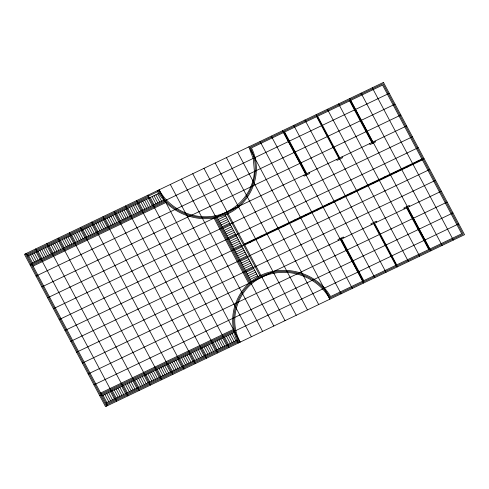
<?xml version="1.0" encoding="UTF-8"?>
<svg xmlns="http://www.w3.org/2000/svg" width="489" height="489" viewBox="0 0 489 489"><rect width="100%" height="100%" fill="white"/><g stroke="black" fill="none" stroke-linecap="round" stroke-linejoin="round"><path stroke-width="0.73" d="M26.803 254.317L157.825 191.584M27.286 255.221L148.833 197.024M27.769 256.126L159.035 193.277M31.626 263.382L163.882 200.056M30.239 265.185L389.275 93.277M32.592 265.197L165.105 201.743M33.075 266.102L165.979 202.464M36.033 276.059L395.063 104.151M41.822 286.939L400.852 115.031M47.61 297.819L406.646 125.911M218.29 219.506L225.771 215.924M219.255 221.321L226.737 217.739M220.221 223.137L227.703 219.555M221.187 224.946L228.669 221.364M222.153 226.762L229.634 223.18M53.405 308.7L412.435 136.786M223.118 228.577L230.594 224.995M224.084 230.386L231.56 226.804M225.044 232.202L232.526 228.62M226.01 234.011L233.491 230.429M226.975 235.826L234.457 232.244M227.941 237.642L235.423 234.06M59.193 319.574L418.223 147.666M228.907 239.451L236.389 235.869M229.873 241.266L237.354 237.685M230.839 243.076L238.32 239.5M231.804 244.891L239.28 241.309M232.77 246.707L240.246 243.125M233.73 248.516L241.211 244.934M244.262 244.048L421.903 158.986M64.982 330.454L424.018 158.546M244.738 244.952L422.386 159.897M234.696 250.331L242.177 246.749M235.661 252.147L243.143 248.565M236.627 253.956L244.109 250.374M237.593 255.771L245.075 252.19M238.559 257.581L246.04 254.005M239.524 259.396L247 255.814M70.777 341.334L429.807 169.426M240.49 261.212L247.966 257.63M241.456 263.021L248.932 259.439M242.416 264.836L249.897 261.254M243.381 266.652L250.863 263.07M244.347 268.461L251.829 264.879M245.313 270.276L252.795 266.694M76.565 352.214L435.595 180.3M246.279 272.086L253.76 268.504M247.245 273.901L254.726 270.319M248.21 275.717L255.686 272.135M249.176 277.526L256.652 273.944M250.142 279.341L257.617 275.759M82.354 363.089L441.39 191.181M88.148 373.969L447.178 202.061M93.937 384.849L452.967 212.941M100.63 393.015L233.534 329.384M101.113 393.926L233.626 330.472M99.725 395.723L458.761 223.815M102.079 395.735L234.329 332.416M105.942 402.991L237.208 340.136M106.425 403.896L237.568 341.102M106.908 404.8L237.923 342.068M158.155 190.288C171.058 214.414 203.014 224.537 227.611 212.77C251.566 201.529 262.611 170.985 250.142 147.378L383.028 83.747L463.132 234.237L330.24 297.868C317.245 274.201 285.594 264.683 261.389 276.23C236.982 287.654 226.328 318.779 239.219 342.587M157.22 190.734C170.386 215.356 202.996 225.686 228.094 213.675C252.104 202.385 263.718 171.798 251.432 147.898L382.575 85.104L461.714 233.779L330.57 296.572C317.208 272.893 285.234 263.748 260.906 275.325C235.998 286.982 225.129 318.742 238.284 343.034M418.162 160.777L418.645 161.688M372.263 87.769L453.327 240.068M406.946 166.15L407.429 167.055M361.041 93.142L442.111 245.441M395.723 171.523L396.206 172.428M374.996 141.064L375.479 141.969L370.057 144.567L369.574 143.662M409.739 206.334L409.256 205.429L403.835 208.027L404.317 208.931M349.824 98.509L430.888 250.814M350.552 100.434L372.752 142.14M407.496 207.409L429.69 249.109M350.087 100.661L372.765 143.271M406.542 206.725L429.226 249.335M349.623 100.887L371.817 142.586M406.561 207.856L428.755 249.561M384.507 176.896L384.99 177.8M338.602 103.882L419.672 256.187M373.284 182.269L373.767 183.173M327.385 109.255L408.449 261.554M362.068 187.642L362.551 188.546M342.037 156.847L342.52 157.751L337.098 160.349L336.615 159.438M376.781 222.116L376.298 221.211L370.876 223.803L371.359 224.714M317.599 116.217L339.794 157.916M374.537 223.192L396.732 264.891M316.163 114.628L397.233 266.927M316.664 116.663L338.859 158.369M373.602 223.638L395.797 265.338M350.845 193.008L351.328 193.919M304.947 120.001L386.01 272.3M339.629 198.381L340.112 199.292M293.724 125.373L374.794 277.673M328.406 203.754L328.889 204.665M309.079 172.623L309.561 173.534L304.14 176.126L303.657 175.221M343.822 237.898L343.339 236.988L337.917 239.586L338.4 240.49M284.641 131.999L306.835 173.699M341.579 238.968L363.773 280.674M284.17 132.219L306.854 174.83M340.631 238.29L363.309 280.894M283.706 132.446L305.9 174.145M340.644 239.421L362.838 281.12M282.508 130.746L363.571 283.045M317.19 209.127L317.673 210.032M271.285 136.119L352.355 288.418M305.967 214.5L306.45 215.404M260.062 141.492L341.133 293.791M294.745 219.873L295.228 220.777M283.528 225.246L284.011 226.15M237.623 152.232L318.694 304.531M272.306 230.619L272.789 231.523M226.407 157.605L307.471 309.904M261.089 235.991L261.572 236.896M215.184 162.978L296.255 315.277M249.867 241.358L250.35 242.269M203.968 168.35L285.032 320.65M227.098 214.005L260.038 275.888M225.099 214.665L258.29 277.025M217.11 217.287L251.322 281.56M192.745 173.723L273.816 326.022M215.105 217.929L249.586 282.709M213.968 218.002L248.852 283.534M181.529 179.096L262.593 331.395M170.306 184.469L251.377 336.768M157.727 193.901L161.59 201.156M232.043 333.51L235.9 340.76M155.863 194.799L159.72 202.049M230.172 334.403L234.029 341.658M153.992 195.692L157.849 202.947M228.302 335.301L232.165 342.551M152.122 196.59L155.979 203.84M226.431 336.194L230.295 343.449M150.251 197.483L154.108 204.738M224.561 337.092L228.424 344.342M147.867 195.209L228.938 347.508M148.381 198.381L152.238 205.631M222.691 337.985L226.554 345.24M146.511 199.274L150.367 206.523M220.82 338.883L224.683 346.133M144.64 200.166L148.503 207.422M218.95 339.776L222.813 347.031M142.77 201.065L146.633 208.314M217.079 340.674L220.942 347.923M140.899 201.957L144.762 209.213M215.209 341.566L219.072 348.822M139.029 202.856L142.892 210.105M213.345 342.465L217.202 349.714M136.645 200.582L217.715 352.881M137.158 203.748L141.021 211.003M211.474 343.357L215.331 350.613M135.288 204.647L139.151 211.896M209.604 344.256L213.461 351.505M133.418 205.539L137.281 212.794M207.733 345.148L211.59 352.404M131.553 206.437L135.41 213.687M205.863 346.047L209.72 353.296M129.683 207.33L133.54 214.585M203.992 346.939L207.856 354.195M127.812 208.228L131.669 215.478M202.122 347.838L205.985 355.087M125.428 205.955L206.492 358.254M125.942 209.121L129.799 216.376M200.252 348.73L204.115 355.986M124.072 210.019L127.929 217.269M198.381 349.629L202.244 356.878M122.201 210.912L126.058 218.167M196.511 350.521L200.374 357.777M120.331 211.81L124.194 219.06M194.64 351.42L198.503 358.669M118.46 212.703L122.323 219.958M192.77 352.312L196.633 359.562M116.59 213.601L120.453 220.851M190.899 353.205L194.763 360.46M114.206 211.327L195.276 363.627M114.719 214.494L118.582 221.749M189.035 354.103L192.892 361.353M112.849 215.392L116.712 222.642M187.165 354.996L191.022 362.251M110.979 216.285L114.842 223.54M185.294 355.894L189.151 363.144M109.108 217.183L112.971 224.433M183.424 356.787L187.281 364.042M107.244 218.076L111.101 225.331M181.553 357.685L185.41 364.935M105.373 218.974L109.23 226.224M179.683 358.578L183.54 365.833M102.99 216.7L184.053 368.999M103.503 219.867L107.36 227.122M177.813 359.476L181.676 366.726M101.633 220.765L105.49 228.015M175.942 360.369L179.805 367.624M99.762 221.658L103.619 228.907M174.072 361.267L177.935 368.517M97.892 222.55L101.749 229.806M172.201 362.16L176.064 369.415M96.021 223.449L99.884 230.698M170.331 363.058L174.194 370.307M94.151 224.341L98.014 231.597M168.46 363.95L172.324 371.206M91.767 222.073L172.837 374.372M92.28 225.24L96.144 232.489M166.59 364.849L170.453 372.098M90.41 226.132L94.273 233.387M164.726 365.741L168.583 372.997M88.54 227.03L92.403 234.28M162.855 366.64L166.712 373.889M86.669 227.923L90.532 235.178M160.985 367.532L164.842 374.788M84.799 228.821L88.662 236.071M159.114 368.431L162.971 375.68M82.934 229.714L86.791 236.969M157.244 369.323L161.101 376.579M80.551 227.446L161.614 379.745M81.064 230.612L84.921 237.862M155.374 370.222L159.231 377.471M79.194 231.505L83.051 238.76M153.503 371.114L157.366 378.37M77.323 232.403L81.18 239.653M151.633 372.013L155.496 379.262M75.453 233.296L79.31 240.551M149.762 372.905L153.625 380.161M73.582 234.194L77.439 241.444M147.892 373.804L151.755 381.053M71.712 235.087L75.575 242.342M146.022 374.696L149.885 381.946M69.328 232.813L150.398 385.118M69.841 235.985L73.705 243.235M144.151 375.589L148.014 382.844M67.971 236.878L71.834 244.133M142.281 376.487L146.144 383.737M66.101 237.776L69.964 245.026M140.416 377.38L144.273 384.635M64.23 238.669L68.093 245.924M138.546 378.278L142.403 385.528M62.36 239.567L66.223 246.817M136.675 379.171L140.532 386.426M60.489 240.46L64.352 247.715M134.805 380.069L138.662 387.319M58.112 238.186L139.176 390.491M58.625 241.358L62.482 248.608M132.935 380.962L136.792 388.217M56.755 242.251L60.612 249.506M131.064 381.86L134.921 389.11M54.884 243.149L58.741 250.399M129.194 382.753L133.057 390.008M53.014 244.042L56.871 251.291M127.323 383.651L131.186 390.9M51.143 244.934L55 252.19M125.453 384.543L129.316 391.799M49.273 245.833L53.13 253.082M123.583 385.442L127.446 392.691M46.889 243.559L127.959 395.858M47.402 246.725L51.266 253.98M121.712 386.334L125.575 393.59M45.532 247.623L49.395 254.873M119.842 387.233L123.705 394.482M43.662 248.516L47.525 255.771M117.971 388.125L121.834 395.381M41.791 249.414L45.654 256.664M116.107 389.024L119.964 396.273M39.921 250.307L43.784 257.562M114.237 389.916L118.093 397.172M38.05 251.205L41.913 258.455M112.366 390.815L116.223 398.064M35.673 248.932L116.737 401.231M36.18 252.098L40.043 259.353M110.496 391.707L114.353 398.963M34.309 252.996L38.173 260.246M108.625 392.606L112.482 399.855M32.445 253.889L36.302 261.144M106.755 393.498L110.612 400.754M30.575 254.787L34.432 262.037M104.884 394.397L108.747 401.646M28.704 255.68L32.561 262.935M103.014 395.289L106.877 402.545M26.32 253.412L107.384 405.711M25.385 253.858L106.449 406.157M254.414 171.498C253.223 193.308 235.949 211.835 214.726 215.942C192.978 219.934 169.738 209.335 159.09 189.836L240.154 342.141C227.526 318.816 237.96 288.333 261.872 277.135C285.967 265.606 317.269 275.527 329.91 299.164L248.846 146.859L253.308 158.858L254.414 171.498M383.48 82.397L24.45 254.304L105.52 406.603L464.55 234.696L383.48 82.397"/></g></svg>
